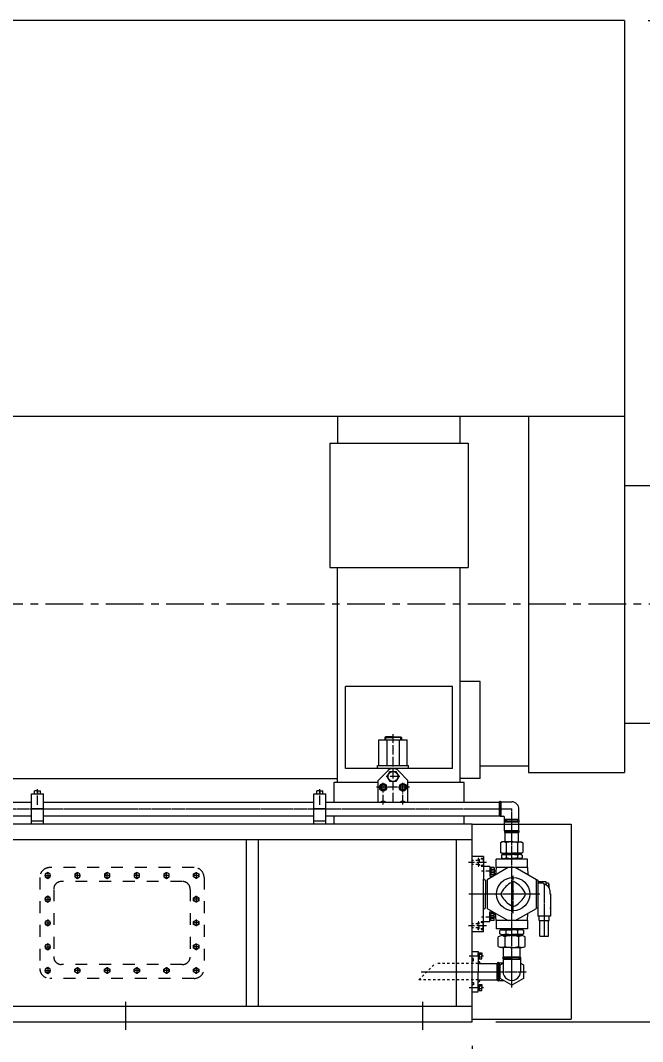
# Model space of a CAD drawing. Header units: inches. Extents: x 0 to 31702, y 0 to 24154.
# Drawn here: x 26649 to 28221, y 11746 to 14325 of the extents above; entities that cross this region are included whole.
import ezdxf

# ---------------------------------------------------------------- set-up
doc = ezdxf.new("R2010")
doc.units = ezdxf.units.IN
doc.header["$MEASUREMENT"] = 0
for name, pattern in [('ACAD_ISO04W100', [30, 24, -3, 0, -3]), ('CENTER', [50.8, 31.75, -6.35, 6.35, -6.35]), ('CHAIN', [0.7087, 0.4724, -0.0591, 0.1181, -0.0591]), ('EB_DASH', [6, 3, -3])]:
    doc.linetypes.add(name, pattern=pattern)
doc.layers.get('Defpoints').update_dxf_attribs({"lineweight": 5})
doc.layers.add('CAXA1', color=5, linetype='CENTER', lineweight=5)
doc.styles.add('Roman', font='arial.ttf')
doc.styles.get("Standard").update_dxf_attribs({"font": 'arial.ttf'})
doc.dimstyles.new('ISO-25', dxfattribs={"dimscale": 30, "dimtxt": 1.5, "dimasz": 1.5, "dimexe": 2, "dimexo": 2, "dimtad": 1, "dimtih": 1, "dimtoh": 1, "dimdec": 1, "dimlfac": 0.03937, "dimdsep": 46, "dimtxsty": 'Standard', "dimcen": 2.5, "dimclrd": 7, "dimclre": 7, "dimclrt": 7, "dimadec": 0, "dimazin": 0, "dimtfac": 1, "dimtdec": 1, "dimtmove": 0, "dimatfit": 3, "dimfxl": 1, "dimlwd": 5, "dimlwe": 5, "dimarcsym": 0})

# ---------------------------------------------------------------- blocks, each defined once
blk = doc.blocks.new('*D2')
at = {"color": 7, "linetype": 'Continuous', "lineweight": 5, "transparency": 16777216}
for p, q in [((24160.9, 11734.7), (24160.9, 11447.5)), ((27790.9, 11734.7), (27790.9, 11447.5)), ((27745.9, 11507.5), (24205.9, 11507.5))]:
    blk.add_line(p, q, dxfattribs=at)
at = {"color": 7, "transparency": 16777216}
for points in [[(24205.9, 11515), (24205.9, 11500), (24160.9, 11507.5)], [(27745.9, 11515), (27745.9, 11500), (27790.9, 11507.5)]]:
    blk.add_solid(points, dxfattribs=at)
at = {"layer": 'Defpoints', "color": 0, "transparency": 16777216}
for p in [(24160.9, 11794.7), (27790.9, 11794.7), (24160.9, 11507.5)]:
    blk.add_point(p, dxfattribs=at)
at = {"color": 7, "lineweight": 5, "transparency": 16777216, "insert": (25975.9, 11608.8), "char_height": 165, "attachment_point": 5, "style": 'Roman'}
blk.add_mtext('A', dxfattribs=at)
blk = doc.blocks.new('*D18')
at = {"color": 7, "linetype": 'Continuous', "lineweight": 5, "transparency": 16777216}
for p, q in [((28235.9, 14325.3), (29592.2, 14325.3)), ((29532.2, 14280.3), (29532.2, 13269.3)), ((29532.2, 11840.3), (29532.2, 13063.3)), ((27850.9, 11795.3), (29592.2, 11795.3))]:
    blk.add_line(p, q, dxfattribs=at)
at = {"color": 7, "transparency": 16777216}
for points in [[(29524.7, 14280.3), (29539.7, 14280.3), (29532.2, 14325.3)], [(29524.7, 11840.3), (29539.7, 11840.3), (29532.2, 11795.3)]]:
    blk.add_solid(points, dxfattribs=at)
at = {"layer": 'Defpoints', "color": 0, "transparency": 16777216}
for p in [(28175.9, 14325.3), (29532.2, 14325.3), (27790.9, 11795.3)]:
    blk.add_point(p, dxfattribs=at)
at = {"color": 7, "lineweight": 5, "transparency": 16777216, "insert": (29532.2, 13166.3), "char_height": 165, "attachment_point": 5, "style": 'Roman'}
blk.add_mtext('99.6', dxfattribs=at)
blk = doc.blocks.new('*D19')
at = {"color": 7, "linetype": 'Continuous', "lineweight": 5, "transparency": 16777216}
for p, q in [((28830.9, 12490.3), (28830.9, 11023.8)), ((22042.9, 12252.3), (22042.9, 11023.8)), ((28785.9, 11083.8), (22087.9, 11083.8))]:
    blk.add_line(p, q, dxfattribs=at)
at = {"color": 7, "transparency": 16777216}
for points in [[(22087.9, 11091.3), (22087.9, 11076.3), (22042.9, 11083.8)], [(28785.9, 11091.3), (28785.9, 11076.3), (28830.9, 11083.8)]]:
    blk.add_solid(points, dxfattribs=at)
at = {"layer": 'Defpoints', "color": 0, "transparency": 16777216}
for p in [(28830.9, 12550.3), (22042.9, 12312.3), (22042.9, 11083.8)]:
    blk.add_point(p, dxfattribs=at)
at = {"color": 7, "lineweight": 5, "transparency": 16777216, "insert": (26023.1, 11185.1), "char_height": 165, "attachment_point": 5, "style": 'Roman'}
blk.add_mtext('B', dxfattribs=at)

msp = doc.modelspace()

# ---------------------------------------------------------------- linework, layer by layer
at = {"color": 7, "lineweight": 5}
for p, q in [((28175.92, 14325.28), (26014.08, 14325.28)), ((28175.92, 14325.28), (28175.92, 12425.27)), ((26014.08, 13325.28), (27933.42, 13325.28)), ((27450.92, 13325.28), (27450.92, 13257.55)), ((27760.92, 13257.55), (27760.92, 13325.28)), ((27933.42, 13325.28), (28175.92, 13325.28)), ((27933.42, 13325.28), (27933.42, 12425.27)), ((27430.92, 13257.55), (27780.92, 13257.55)), ((27430.92, 13257.55), (27430.92, 12943.5)), ((27780.92, 13257.55), (27780.92, 12943.5)), ((28175.92, 13150.28), (28830.92, 13150.28)), ((27430.92, 12943.5), (27780.92, 12943.5)), ((27450.92, 12400.28), (27450.92, 12943.5)), ((27760.92, 12400.28), (27760.92, 12943.5)), ((27470.92, 12435.28), (27470.92, 12642.78)), ((27740.92, 12642.78), (27470.92, 12642.78)), ((27740.92, 12435.28), (27740.92, 12642.78)), ((27810.92, 12655.28), (27760.92, 12655.28)), ((27810.92, 12410.28), (27810.92, 12655.28)), ((28175.92, 12550.28), (28830.92, 12550.28)), ((27572.22, 12515.28), (27569.92, 12513.43)), ((27569.92, 12513.43), (27569.92, 12508.28)), ((27569.92, 12513.43), (27590.92, 12513.43)), ((27590.92, 12515.28), (27572.22, 12515.28)), ((27572.22, 12513.43), (27572.22, 12508.28)), ((27590.92, 12515.28), (27609.62, 12515.28)), ((27611.92, 12513.43), (27590.92, 12513.43)), ((27609.62, 12515.28), (27611.92, 12513.43)), ((27609.62, 12513.43), (27609.62, 12508.28)), ((27611.92, 12513.43), (27611.92, 12508.28)), ((27554.92, 12508.28), (27626.92, 12508.28)), ((27554.92, 12443.28), (27554.92, 12508.28)), ((27575.04, 12508.28), (27575.04, 12443.28)), ((27606.8, 12508.28), (27606.8, 12443.28)), ((27626.92, 12443.28), (27626.92, 12508.28)), ((27740.92, 12435.28), (27470.92, 12435.28)), ((27551.92, 12435.28), (27551.92, 12443.28)), ((27551.92, 12443.28), (27629.92, 12443.28)), ((27629.92, 12435.28), (27629.92, 12443.28)), ((27810.92, 12442.29), (27933.42, 12442.29)), ((26360.92, 12410.28), (27450.92, 12410.28)), ((27553.42, 12405.28), (27576.55, 12429.18)), ((27628.42, 12405.28), (27605.3, 12429.18)), ((27810.92, 12410.28), (27760.92, 12410.28)), ((27933.42, 12425.27), (28175.92, 12425.27)), ((27553.42, 12400.28), (27440.92, 12400.28)), ((27440.92, 12400.28), (27440.92, 12350.28)), ((27553.42, 12400.28), (27450.92, 12400.28)), ((27553.42, 12350.28), (27553.42, 12405.28)), ((27628.42, 12350.28), (27628.42, 12405.28)), ((27770.92, 12400.28), (27628.42, 12400.28)), ((27760.92, 12400.28), (27628.42, 12400.28)), ((27770.92, 12350.28), (27770.92, 12400.28)), ((26677.5, 12295.28), (26677.5, 12371.28)), ((26677.5, 12371.28), (26707.5, 12371.28)), ((26692.5, 12379.28), (26684.71, 12379.28)), ((26684.71, 12371.28), (26684.71, 12379.28)), ((26692.5, 12379.28), (26700.29, 12379.28)), ((26692.5, 12379.28), (26692.5, 12371.28)), ((26700.29, 12371.28), (26700.29, 12379.28)), ((26707.5, 12295.28), (26707.5, 12371.28)), ((27390.92, 12295.28), (27390.92, 12371.28)), ((27390.92, 12371.28), (27420.92, 12371.28)), ((27405.92, 12379.28), (27398.13, 12379.28)), ((27398.13, 12371.28), (27398.13, 12379.28)), ((27405.92, 12379.28), (27413.72, 12379.28)), ((27405.92, 12379.28), (27405.92, 12371.28)), ((27413.72, 12371.28), (27413.72, 12379.28)), ((27420.92, 12295.28), (27420.92, 12371.28)), ((25994.08, 12350.28), (26677.5, 12350.28)), ((26707.5, 12333.28), (26677.5, 12333.28)), ((26707.5, 12350.28), (27390.92, 12350.28)), ((27420.92, 12333.28), (27390.92, 12333.28)), ((27420.92, 12350.28), (27858.9, 12350.28)), ((27860.92, 12346.78), (27858.9, 12350.28)), ((27858.9, 12350.28), (27858.9, 12316.28)), ((27860.92, 12346.78), (27864.07, 12351.28)), ((27860.92, 12333.28), (27860.92, 12346.78)), ((27860.92, 12345.78), (27860.92, 12346.78)), ((27860.92, 12333.28), (27860.92, 12319.78)), ((27864.07, 12351.28), (27890.92, 12351.28)), ((27864.07, 12315.28), (27864.07, 12351.28)), ((27908.89, 12306.36), (27908.89, 12332.2)), ((25994.08, 12316.28), (26677.5, 12316.28)), ((26707.5, 12316.28), (27390.92, 12316.28)), ((27420.92, 12316.28), (27858.9, 12316.28)), ((27440.92, 12316.28), (27440.92, 12295.28)), ((27770.92, 12295.28), (27770.92, 12316.28)), ((27860.92, 12319.78), (27858.9, 12316.28)), ((27860.92, 12319.78), (27864.07, 12315.28)), ((27864.07, 12315.28), (27869.95, 12315.28)), ((27872.95, 12306.36), (27872.95, 12312.28)), ((27877.36, 12303.28), (27872.95, 12306.36)), ((27908.89, 12306.36), (27872.95, 12306.36)), ((27904.48, 12303.28), (27908.89, 12306.36)), ((27790.92, 12295.28), (25374.91, 12295.28)), ((26677.5, 12303.28), (26707.5, 12303.28)), ((27390.92, 12303.28), (27420.92, 12303.28)), ((27790.92, 11795.28), (27790.92, 12295.28)), ((27790.92, 12295.28), (28040.92, 12295.28)), ((27877.36, 12303.28), (27872.95, 12300.19)), ((27872.95, 12278.36), (27872.95, 12300.19)), ((27908.89, 12300.19), (27872.95, 12300.19)), ((27877.36, 12303.28), (27904.48, 12303.28)), ((27904.48, 12303.28), (27908.89, 12300.19)), ((27908.89, 12278.36), (27908.89, 12300.19)), ((28040.92, 12295.28), (28040.92, 11802.01)), ((27790.92, 12255.28), (24755.87, 12255.28)), ((27220.92, 11835.28), (27220.92, 12255.28)), ((27250.92, 11835.28), (27250.92, 12255.28)), ((27750.92, 11835.28), (27750.92, 12255.28)), ((27877.36, 12275.28), (27872.95, 12278.36)), ((27908.89, 12278.36), (27872.95, 12278.36)), ((27877.36, 12275.28), (27873.87, 12273.25)), ((27907.89, 12273.3), (27873.95, 12273.3)), ((27873.96, 12250.31), (27873.95, 12273.3)), ((27904.48, 12275.28), (27877.36, 12275.28)), ((27904.48, 12275.28), (27908.89, 12278.36)), ((27904.48, 12275.28), (27907.89, 12273.3)), ((27907.88, 12250.31), (27907.89, 12273.3)), ((27862.66, 12248.13), (27862.64, 12223.51)), ((27862.66, 12248.13), (27862.64, 12223.51)), ((27866.45, 12250.31), (27862.66, 12248.13)), ((27866.45, 12250.31), (27862.66, 12248.13)), ((27890.96, 12250.29), (27866.45, 12250.31)), ((27890.96, 12250.29), (27866.45, 12250.31)), ((27876.81, 12248.12), (27876.79, 12223.49)), ((27876.81, 12248.12), (27876.79, 12223.49)), ((27890.88, 12250.29), (27915.39, 12250.31)), ((27890.88, 12250.29), (27915.39, 12250.31)), ((27905.03, 12248.12), (27905.05, 12223.49)), ((27905.03, 12248.12), (27905.05, 12223.49)), ((27915.39, 12250.31), (27919.18, 12248.13)), ((27915.39, 12250.31), (27919.18, 12248.13)), ((27919.18, 12248.13), (27919.2, 12223.51)), ((27919.18, 12248.13), (27919.2, 12223.51)), ((27790.92, 12030.28), (27790.92, 12220.28)), ((27819.82, 12213.28), (27790.92, 12213.28)), ((27819.82, 12213.28), (27819.82, 12156.13)), ((27851.37, 12185.28), (27851.37, 12206.28)), ((27930.47, 12206.28), (27851.37, 12206.28)), ((27930.47, 12206.28), (27851.37, 12206.28)), ((27866.43, 12221.31), (27862.64, 12223.51)), ((27866.43, 12221.31), (27862.64, 12223.51)), ((27867.93, 12218.28), (27864.63, 12216.37)), ((27864.63, 12216.37), (27864.63, 12210.18)), ((27867.93, 12208.28), (27864.63, 12210.18)), ((27866.43, 12221.31), (27890.94, 12221.29)), ((27866.43, 12221.31), (27890.94, 12221.29)), ((27867.93, 12218.28), (27890.92, 12218.28)), ((27867.93, 12208.28), (27890.92, 12208.28)), ((27869.92, 12206.28), (27869.92, 12208.28)), ((27871.44, 12221.31), (27871.43, 12218.28)), ((27871.44, 12221.31), (27871.43, 12218.28)), ((27876.78, 12216.28), (27876.78, 12210.27)), ((27915.41, 12221.31), (27890.91, 12221.29)), ((27915.41, 12221.31), (27890.91, 12221.29)), ((27913.91, 12218.28), (27890.92, 12218.28)), ((27913.91, 12208.28), (27890.92, 12208.28)), ((27905.06, 12216.28), (27905.06, 12210.27)), ((27910.41, 12221.31), (27910.41, 12218.28)), ((27910.41, 12221.31), (27910.41, 12218.28)), ((27911.92, 12206.28), (27911.92, 12208.28)), ((27913.91, 12218.28), (27917.21, 12216.37)), ((27913.91, 12208.28), (27917.21, 12210.18)), ((27915.41, 12221.31), (27919.2, 12223.51)), ((27915.41, 12221.31), (27919.2, 12223.51)), ((27917.21, 12216.37), (27917.21, 12210.18)), ((27930.47, 12185.28), (27930.47, 12206.28)), ((27930.47, 12185.28), (27930.47, 12206.28)), ((27835.82, 12188.28), (27819.82, 12188.28)), ((27881.97, 12185.28), (27828.42, 12154.36)), ((27835.82, 12188.28), (27835.82, 12163.23)), ((27838.32, 12183.97), (27835.82, 12183.97)), ((27838.32, 12175.55), (27835.82, 12177.74)), ((27838.32, 12174.79), (27835.82, 12176.97)), ((27846.32, 12185.28), (27838.32, 12185.28)), ((27838.32, 12185.28), (27838.32, 12167.28)), ((27846.32, 12180.23), (27838.32, 12180.23)), ((27846.32, 12185.28), (27846.32, 12167.28)), ((27851.37, 12185.28), (27850.05, 12166.85)), ((27930.47, 12185.28), (27851.37, 12185.28)), ((27953.42, 12154.36), (27899.87, 12185.28)), ((27930.47, 12185.28), (27931.79, 12166.85)), ((27819.82, 12023.28), (27819.82, 12156.13)), ((27819.82, 12156.13), (27824.23, 12153.51)), ((27824.23, 12153.51), (27824.23, 12118.28)), ((27828.42, 12154.36), (27828.42, 12082.19)), ((27838.32, 12168.58), (27835.82, 12168.58)), ((27835.82, 12163.23), (27843.78, 12163.23)), ((27846.32, 12172.32), (27838.32, 12172.32)), ((27846.32, 12167.28), (27838.32, 12167.28)), ((27953.42, 12082.19), (27953.42, 12154.36)), ((27956.82, 12153.28), (27953.42, 12153.28)), ((27956.82, 12153.28), (27956.82, 12074.66)), ((27956.82, 12150.28), (27977.32, 12150.28)), ((27977.32, 12150.28), (27977.32, 12141.55)), ((27970.04, 12145.79), (27956.82, 12145.79)), ((27971.54, 12144.25), (27971.54, 12144.29)), ((27982.99, 12145.79), (27977.32, 12145.79)), ((27984.99, 12135.64), (27984.99, 12143.79)), ((27984.99, 12143.79), (27984.99, 12135.64)), ((27987.31, 12127.78), (27987.31, 12119.27)), ((27824.23, 12083.04), (27824.23, 12118.28)), ((27987.31, 12119.27), (27988.57, 12119.27)), ((27988.57, 12119.27), (27988.57, 12083.28)), ((27819.82, 12080.42), (27824.23, 12083.04)), ((27828.42, 12082.19), (27881.97, 12051.28)), ((27835.82, 12048.28), (27835.82, 12073.32)), ((27835.82, 12073.32), (27843.78, 12073.32)), ((27899.87, 12051.28), (27953.42, 12082.19)), ((27956.82, 12083.28), (27953.42, 12083.28)), ((27956.82, 12083.28), (27956.82, 12074.66)), ((27956.82, 12081.28), (27956.82, 12062.28)), ((27988.82, 12083.28), (27988.57, 12083.28)), ((27988.82, 12083.28), (27988.82, 12062.28)), ((27988.82, 12081.28), (27988.82, 12083.28)), ((27835.82, 12048.28), (27819.82, 12048.28)), ((27838.32, 12067.97), (27835.82, 12067.97)), ((27838.32, 12059.55), (27835.82, 12061.74)), ((27838.32, 12058.79), (27835.82, 12060.97)), ((27838.32, 12052.58), (27835.82, 12052.58)), ((27846.32, 12069.28), (27838.32, 12069.28)), ((27838.32, 12051.28), (27838.32, 12069.28)), ((27846.32, 12064.23), (27838.32, 12064.23)), ((27846.32, 12056.32), (27838.32, 12056.32)), ((27846.32, 12051.28), (27838.32, 12051.28)), ((27846.32, 12051.28), (27846.32, 12069.28)), ((27851.37, 12051.28), (27850.05, 12069.7)), ((27930.47, 12051.28), (27851.37, 12051.28)), ((27851.37, 12051.28), (27851.37, 12030.28)), ((27930.47, 12051.28), (27931.79, 12069.7)), ((27930.47, 12051.28), (27930.47, 12030.28)), ((27930.47, 12051.28), (27930.47, 12030.28)), ((27988.82, 12062.28), (27956.82, 12062.28)), ((27959.82, 12051.77), (27959.82, 12062.28)), ((27959.82, 12051.77), (27985.82, 12051.77)), ((27961.82, 12011.77), (27961.82, 12051.77)), ((27983.82, 12011.77), (27983.82, 12051.77)), ((27985.82, 12051.77), (27985.82, 12062.28)), ((27819.82, 12023.28), (27790.92, 12023.28)), ((27890.92, 12030.28), (27851.37, 12030.28)), ((27890.92, 12030.28), (27851.37, 12030.28)), ((27863.93, 12028.28), (27860.63, 12026.37)), ((27860.63, 12018.18), (27860.63, 12026.37)), ((27863.93, 12028.28), (27890.92, 12028.28)), ((27864.47, 12030.28), (27864.47, 12028.28)), ((27876.26, 12026.28), (27876.26, 12018.27)), ((27930.47, 12030.28), (27890.92, 12030.28)), ((27917.91, 12028.28), (27890.92, 12028.28)), ((27905.58, 12026.28), (27905.58, 12018.27)), ((27930.47, 12030.28), (27911.92, 12030.28)), ((27917.38, 12030.28), (27917.38, 12028.28)), ((27917.91, 12028.28), (27921.21, 12026.37)), ((27921.21, 12018.18), (27921.21, 12026.37)), ((27856.92, 11986.28), (27856.92, 12010.28)), ((27863.93, 12016.28), (27860.63, 12018.18)), ((27863.93, 12016.28), (27890.92, 12016.28)), ((27890.92, 12013.28), (27865.29, 12013.28)), ((27866.02, 12013.28), (27866.02, 12016.28)), ((27873.67, 12010.28), (27873.67, 11986.28)), ((27917.91, 12016.28), (27890.92, 12016.28)), ((27890.92, 12013.28), (27916.55, 12013.28)), ((27890.92, 12001.35), (27890.92, 12001.35)), ((27890.92, 12001.35), (27890.92, 12001.35)), ((27908.17, 12010.28), (27908.17, 11986.28)), ((27915.82, 12013.28), (27915.82, 12016.28)), ((27917.91, 12016.28), (27921.21, 12018.18)), ((27924.92, 11986.28), (27924.92, 12010.28)), ((27961.82, 12011.77), (27983.82, 12011.77)), ((27790.92, 11973.28), (27805.92, 11973.28)), ((27805.92, 11973.28), (27805.92, 11922.28)), ((27805.92, 11962.28), (27805.92, 11969.78)), ((27808.42, 11969.78), (27815.42, 11969.78)), ((27808.42, 11969.78), (27808.42, 11954.78)), ((27815.42, 11969.78), (27815.42, 11962.28)), ((27890.92, 11983.28), (27865.29, 11983.28)), ((27869.92, 11959.79), (27869.92, 11983.28)), ((27890.92, 11983.28), (27916.55, 11983.28)), ((27911.92, 11959.79), (27911.92, 11983.28)), ((27808.42, 11968.84), (27805.92, 11968.84)), ((27808.42, 11961.56), (27805.92, 11963.76)), ((27808.42, 11960.74), (27805.92, 11962.94)), ((27808.42, 11955.72), (27805.92, 11955.72)), ((27815.42, 11966.03), (27808.42, 11966.03)), ((27815.42, 11958.53), (27808.42, 11958.53)), ((27808.42, 11954.78), (27815.42, 11954.78)), ((27815.42, 11954.78), (27815.42, 11962.28)), ((27859.07, 11944.28), (27855.92, 11939.78)), ((27859.07, 11944.28), (27868.92, 11944.28)), ((27859.07, 11944.28), (27859.07, 11900.28)), ((27859.07, 11900.28), (27859.07, 11944.28)), ((27873.42, 11957.28), (27868.92, 11954.13)), ((27868.92, 11954.13), (27912.92, 11954.13)), ((27868.92, 11954.13), (27868.92, 11922.28)), ((27869.92, 11959.79), (27890.92, 11959.79)), ((27869.92, 11959.79), (27873.42, 11957.28)), ((27869.93, 11959.79), (27911.92, 11959.79)), ((27873.42, 11957.28), (27890.92, 11957.28)), ((27908.42, 11957.28), (27890.92, 11957.28)), ((27890.92, 11957.28), (27890.92, 11957.28)), ((27911.92, 11959.79), (27908.42, 11957.28)), ((27908.42, 11957.28), (27912.92, 11954.13)), ((27912.92, 11954.13), (27912.92, 11922.28)), ((27805.92, 11943.27), (27853.9, 11943.27)), ((27805.92, 11871.28), (27805.92, 11922.28)), ((27855.92, 11939.78), (27853.9, 11943.27)), ((27853.9, 11901.29), (27853.9, 11943.27)), ((27855.92, 11939.77), (27855.92, 11922.27)), ((27855.92, 11904.79), (27855.92, 11922.29)), ((27805.92, 11901.29), (27853.9, 11901.29)), ((27855.92, 11904.78), (27853.9, 11901.29)), ((27859.07, 11900.28), (27855.92, 11904.78)), ((27859.07, 11900.28), (27870.14, 11900.28)), ((27790.92, 11871.28), (27805.92, 11871.28)), ((27808.42, 11881.56), (27805.92, 11883.76)), ((27808.42, 11880.74), (27805.92, 11882.94)), ((27808.42, 11889.78), (27815.42, 11889.78)), ((27808.42, 11889.78), (27808.42, 11874.78)), ((27815.42, 11886.03), (27808.42, 11886.03)), ((27815.42, 11878.53), (27808.42, 11878.53)), ((27808.42, 11874.78), (27815.42, 11874.78)), ((27815.42, 11889.78), (27815.42, 11882.28)), ((27815.42, 11874.78), (27815.42, 11882.28)), ((24160.87, 11835.28), (27790.92, 11835.28)), ((24160.87, 11795.28), (27790.92, 11795.28)), ((27790.92, 11802.01), (28040.92, 11802.01))]:
    msp.add_line(p, q, dxfattribs=at)
at = {"color": 7, "linetype": 'ACAD_ISO04W100', "lineweight": 5}
for p, q in [((27590.92, 12350.28), (27590.92, 12522.17)), ((27607.88, 12415.28), (27573.96, 12415.28)), ((26692.5, 12343.5), (26692.5, 12383.24)), ((27405.92, 12343.5), (27405.92, 12383.24)), ((27632.53, 12388.28), (27549.31, 12388.28)), ((27565.92, 12344.98), (27565.92, 12400.94)), ((27615.92, 12344.92), (27615.92, 12400.94)), ((27826.88, 12198.28), (27781.92, 12198.28)), ((27849.16, 12176.28), (27814.77, 12176.28)), ((27849.16, 12060.28), (27814.77, 12060.28)), ((27826.88, 12038.28), (27781.92, 12038.28)), ((27783.16, 11962.28), (27819.52, 11962.28)), ((27783.16, 11882.28), (27819.52, 11882.28))]:
    msp.add_line(p, q, dxfattribs=at)
at = {"color": 7, "linetype": 'CHAIN', "lineweight": 5, "ltscale": 15}
for p, q in [((25504.26, 12333.28), (27890.92, 12333.28)), ((27890.92, 11882.67), (27890.92, 12333.28)), ((27894.82, 12069.8), (27894.82, 12165.48)), ((27972.82, 12145.39), (27972.82, 12010.04)), ((27961.91, 12118.28), (27781.92, 12118.28)), ((27662.2, 11922.28), (27928.53, 11922.28)), ((26915.92, 11775.11), (26915.92, 11847.09)), ((27665.92, 11775.11), (27665.92, 11847.09))]:
    msp.add_line(p, q, dxfattribs=at)
at = {"color": 7, "linetype": 'EB_DASH', "lineweight": 5, "ltscale": 2}
for p, q in [((27805.92, 12203.28), (27790.92, 12203.28)), ((27805.92, 12208.28), (27805.92, 12188.28)), ((27819.82, 12208.28), (27805.92, 12208.28)), ((27808.42, 12205.97), (27805.92, 12205.97)), ((27818.42, 12206.28), (27808.42, 12206.28)), ((27808.42, 12206.28), (27808.42, 12190.28)), ((27818.42, 12206.28), (27818.42, 12190.28)), ((27805.92, 12193.28), (27790.92, 12193.28)), ((27808.42, 12197.55), (27805.92, 12199.74)), ((27808.42, 12196.79), (27805.92, 12198.97)), ((27808.42, 12190.58), (27805.92, 12190.58)), ((27819.82, 12188.28), (27805.92, 12188.28)), ((27818.42, 12190.28), (27808.42, 12190.28)), ((27805.92, 12028.28), (27805.92, 12048.28)), ((27819.82, 12048.28), (27805.92, 12048.28)), ((27805.92, 12043.28), (27790.92, 12043.28)), ((27805.92, 12033.28), (27790.92, 12033.28)), ((27808.42, 12045.97), (27805.92, 12045.97)), ((27808.42, 12037.55), (27805.92, 12039.74)), ((27808.42, 12036.79), (27805.92, 12038.97)), ((27808.42, 12030.58), (27805.92, 12030.58)), ((27819.82, 12028.28), (27805.92, 12028.28)), ((27808.42, 12030.28), (27808.42, 12046.28)), ((27818.42, 12046.28), (27808.42, 12046.28)), ((27818.42, 12030.28), (27808.42, 12030.28)), ((27818.42, 12030.28), (27818.42, 12046.28)), ((27794.62, 11955.58), (27790.92, 11955.58)), ((27790.92, 11949.28), (27794.62, 11949.28)), ((27794.62, 11949.28), (27794.62, 11955.58)), ((27655.92, 11901.29), (27697.91, 11943.27)), ((27805.92, 11943.27), (27697.91, 11943.27)), ((27805.92, 11901.29), (27655.92, 11901.29)), ((27790.92, 11895.28), (27794.62, 11895.28)), ((27794.62, 11895.28), (27794.62, 11888.98)), ((27794.62, 11888.98), (27790.92, 11888.98))]:
    msp.add_line(p, q, dxfattribs=at)
at = {"color": 7, "linetype": 'EB_DASH', "lineweight": 5, "ltscale": 10}
for p, q in [((27088.42, 12185.28), (26723.42, 12185.28)), ((26698.42, 12160.28), (26698.42, 11930.28)), ((26710.92, 12165.28), (26725.92, 12165.28)), ((26718.42, 12173.75), (26718.42, 12156.92)), ((27058.42, 12150.28), (26753.42, 12150.28)), ((26800.92, 12165.34), (26785.92, 12165.34)), ((26793.42, 12156.86), (26793.42, 12173.69)), ((26875.92, 12165.34), (26860.92, 12165.34)), ((26868.42, 12156.86), (26868.42, 12173.69)), ((26950.92, 12165.34), (26935.92, 12165.34)), ((26943.42, 12156.86), (26943.42, 12173.69)), ((27025.92, 12165.28), (27010.92, 12165.28)), ((27024.12, 12165.28), (27012.72, 12165.28)), ((27018.42, 12156.8), (27018.42, 12173.63)), ((27018.42, 12159.57), (27018.42, 12170.98)), ((27100.92, 12165.28), (27085.92, 12165.28)), ((27093.42, 12173.75), (27093.42, 12156.92)), ((27113.42, 12160.28), (27113.42, 11930.28)), ((26733.42, 12130.28), (26733.42, 11960.28)), ((27078.42, 12130.28), (27078.42, 11960.28)), ((26710.92, 12105.28), (26725.92, 12105.28)), ((26712.72, 12105.28), (26724.12, 12105.28)), ((26718.42, 12113.75), (26718.42, 12096.92)), ((26718.42, 12110.98), (26718.42, 12099.57)), ((27100.92, 12105.28), (27085.92, 12105.28)), ((27099.12, 12105.28), (27087.72, 12105.28)), ((27093.42, 12113.75), (27093.42, 12096.92)), ((27093.42, 12110.98), (27093.42, 12099.57)), ((26718.42, 12053.75), (26718.42, 12036.92)), ((26718.42, 12050.98), (26718.42, 12039.57)), ((27093.42, 12053.75), (27093.42, 12036.92)), ((27093.42, 12050.98), (27093.42, 12039.57)), ((26710.92, 12045.28), (26725.92, 12045.28)), ((26712.72, 12045.28), (26724.12, 12045.28)), ((27100.92, 12045.28), (27085.92, 12045.28)), ((27099.12, 12045.28), (27087.72, 12045.28)), ((26710.92, 11985.28), (26725.92, 11985.28)), ((26712.72, 11985.28), (26724.12, 11985.28)), ((26718.42, 11993.75), (26718.42, 11976.92)), ((26718.42, 11990.98), (26718.42, 11979.57)), ((27100.92, 11985.28), (27085.92, 11985.28)), ((27099.12, 11985.28), (27087.72, 11985.28)), ((27093.42, 11993.75), (27093.42, 11976.92)), ((27093.42, 11990.98), (27093.42, 11979.57)), ((26710.92, 11925.28), (26725.92, 11925.28)), ((26712.72, 11925.28), (26724.12, 11925.28)), ((26718.42, 11933.75), (26718.42, 11916.92)), ((26718.42, 11930.98), (26718.42, 11919.57)), ((27058.42, 11940.28), (26753.42, 11940.28)), ((26800.92, 11925.21), (26785.92, 11925.21)), ((26793.42, 11933.69), (26793.42, 11916.86)), ((26875.92, 11925.21), (26860.92, 11925.21)), ((26868.42, 11933.69), (26868.42, 11916.86)), ((26950.92, 11925.21), (26935.92, 11925.21)), ((26943.42, 11933.69), (26943.42, 11916.86)), ((27025.92, 11925.28), (27010.92, 11925.28)), ((27024.12, 11925.28), (27012.72, 11925.28)), ((27018.42, 11933.75), (27018.42, 11916.92)), ((27018.42, 11930.98), (27018.42, 11919.57)), ((27100.92, 11925.28), (27085.92, 11925.28)), ((27099.12, 11925.28), (27087.72, 11925.28)), ((27093.42, 11933.75), (27093.42, 11916.92)), ((27093.42, 11930.98), (27093.42, 11919.57)), ((27088.42, 11905.28), (26723.42, 11905.28))]:
    msp.add_line(p, q, dxfattribs=at)
at = {"color": 7, "lineweight": 5}
for points in [[(27605.42, 12415.28), (27598.17, 12402.72), (27583.67, 12402.72), (27576.42, 12415.28), (27583.67, 12427.83), (27598.17, 12427.83)], [(27559.14, 12388.28), (27562.53, 12382.4), (27569.31, 12382.4), (27572.71, 12388.28), (27569.31, 12394.15), (27562.53, 12394.15)], [(27622.71, 12388.28), (27619.31, 12382.4), (27612.53, 12382.4), (27609.14, 12388.28), (27612.53, 12394.15), (27619.31, 12394.15)]]:
    msp.add_lwpolyline(points, close=True, dxfattribs=at)
at = {"color": 7, "linetype": 'EB_DASH', "lineweight": 5, "ltscale": 10}
for points in [[(26718.42, 12157.78), (26724.92, 12161.53), (26724.92, 12169.03), (26718.42, 12172.78), (26711.93, 12169.03), (26711.93, 12161.53)], [(26793.42, 12172.84), (26786.93, 12169.09), (26786.93, 12161.59), (26793.42, 12157.84), (26799.92, 12161.59), (26799.92, 12169.09)], [(26868.42, 12172.84), (26861.93, 12169.09), (26861.93, 12161.59), (26868.42, 12157.84), (26874.92, 12161.59), (26874.92, 12169.09)], [(26943.42, 12172.84), (26936.93, 12169.09), (26936.93, 12161.59), (26943.42, 12157.84), (26949.92, 12161.59), (26949.92, 12169.09)], [(27018.42, 12172.78), (27011.93, 12169.03), (27011.93, 12161.53), (27018.42, 12157.78), (27024.92, 12161.53), (27024.92, 12169.03)], [(27093.42, 12157.78), (27086.93, 12161.53), (27086.93, 12169.03), (27093.42, 12172.78), (27099.92, 12169.03), (27099.92, 12161.53)], [(26718.42, 12097.78), (26724.92, 12101.53), (26724.92, 12109.03), (26718.42, 12112.78), (26711.93, 12109.03), (26711.93, 12101.53)], [(27093.42, 12097.78), (27086.93, 12101.53), (27086.93, 12109.03), (27093.42, 12112.78), (27099.92, 12109.03), (27099.92, 12101.53)], [(26718.42, 12037.78), (26724.92, 12041.53), (26724.92, 12049.03), (26718.42, 12052.78), (26711.93, 12049.03), (26711.93, 12041.53)], [(27093.42, 12037.78), (27086.93, 12041.53), (27086.93, 12049.03), (27093.42, 12052.78), (27099.92, 12049.03), (27099.92, 12041.53)], [(26718.42, 11977.78), (26724.92, 11981.53), (26724.92, 11989.03), (26718.42, 11992.78), (26711.93, 11989.03), (26711.93, 11981.53)], [(27093.42, 11977.78), (27086.93, 11981.53), (27086.93, 11989.03), (27093.42, 11992.78), (27099.92, 11989.03), (27099.92, 11981.53)], [(26718.42, 11917.78), (26724.92, 11921.53), (26724.92, 11929.03), (26718.42, 11932.78), (26711.93, 11929.03), (26711.93, 11921.53)], [(26793.42, 11917.71), (26786.93, 11921.46), (26786.93, 11928.96), (26793.42, 11932.71), (26799.92, 11928.96), (26799.92, 11921.46)], [(26868.42, 11917.71), (26861.93, 11921.46), (26861.93, 11928.96), (26868.42, 11932.71), (26874.92, 11928.96), (26874.92, 11921.46)], [(26943.42, 11917.71), (26936.93, 11921.46), (26936.93, 11928.96), (26943.42, 11932.71), (26949.92, 11928.96), (26949.92, 11921.46)], [(27018.42, 11917.78), (27011.93, 11921.53), (27011.93, 11929.03), (27018.42, 11932.78), (27024.92, 11929.03), (27024.92, 11921.53)], [(27093.42, 11917.78), (27086.93, 11921.53), (27086.93, 11929.03), (27093.42, 11932.78), (27099.92, 11929.03), (27099.92, 11921.53)]]:
    msp.add_lwpolyline(points, close=True, dxfattribs=at)
at = {"color": 7, "lineweight": 5}
msp.add_lwpolyline([(27912.92, 11943.58), (27920.36, 11939.28), (27920.36, 11905.28), (27890.92, 11888.28), (27861.48, 11905.28), (27861.48, 11939.28), (27868.92, 11943.58)], dxfattribs=at)
for centre, radius in [((27590.92, 12415.28), 12.56), ((27565.92, 12388.28), 9.5), ((27565.92, 12388.28), 8), ((27615.92, 12388.28), 9.5), ((27615.92, 12388.28), 8), ((27894.41, 12118.28), 42)]:
    msp.add_circle(centre, radius, dxfattribs=at)
at = {"color": 7, "linetype": 'EB_DASH', "lineweight": 5, "ltscale": 10}
for centre in [(26718.42, 12165.34), (26793.42, 12165.28), (26868.42, 12165.28), (26943.42, 12165.28), (27018.42, 12165.21), (27093.42, 12165.34), (26718.42, 12105.34), (27093.42, 12105.34), (26718.42, 12045.34), (27093.42, 12045.34), (26718.42, 11985.34), (27093.42, 11985.34), (26718.42, 11925.34), (26793.42, 11925.28), (26868.42, 11925.28), (26943.42, 11925.28), (27018.42, 11925.34), (27093.42, 11925.34)]:
    msp.add_circle(centre, 6.15, dxfattribs=at)
at = {"color": 7, "lineweight": 5}
for centre, radius, start, end in [((27590.92, 12415.28), 20, 44.04938, 135.95062), ((27565.92, 12343.28), 9.5, 47.4631, 132.5369), ((27565.92, 12343.28), 8, 61.04498, 118.95502), ((27615.92, 12343.28), 9.5, 47.4631, 132.5369), ((27615.92, 12343.28), 8, 61.04498, 118.95502), ((27861.99, 12348.15), 3.75, 56.35444, 145.53304), ((27890.92, 12333.28), 18, 356.56559, 90), ((27861.99, 12318.4), 3.75, 214.46696, 303.64556), ((27869.95, 12312.28), 3, 0, 90), ((27876.03, 12303.28), 4.36, 134.87201, 225.12799), ((27905.82, 12303.28), 4.36, 314.87201, 45.12799), ((27875.41, 12276.22), 3.26, 138.86476, 243.4994), ((27906.43, 12276.22), 3.26, 296.5006, 41.13524), ((27869.73, 12237.78), 12.53, 55.56432, 124.33281), ((27869.73, 12237.78), 12.53, 55.56432, 124.33281), ((27890.92, 12203.46), 46.83, 89.94857, 107.53652), ((27890.92, 12203.46), 46.83, 89.94857, 107.53652), ((27890.92, 12203.46), 46.83, 72.46348, 90.05143), ((27890.92, 12203.46), 46.83, 72.46348, 90.05143), ((27912.12, 12237.78), 12.53, 55.66719, 124.43568), ((27912.12, 12237.78), 12.53, 55.66719, 124.43568), ((27869.72, 12233.84), 12.53, 235.56432, 304.33281), ((27869.72, 12233.84), 12.53, 235.56432, 304.33281), ((27870.69, 12207.96), 10.32, 53.7922, 118.48426), ((27870.69, 12218.59), 10.32, 241.51574, 306.2078), ((27892.13, 12158.54), 59.75, 91.15817, 104.88393), ((27892.13, 12268.01), 59.75, 255.11607, 268.84183), ((27890.98, 12268.12), 46.83, 252.36061, 269.94857), ((27890.98, 12268.12), 46.83, 252.36061, 269.94857), ((27890.86, 12268.12), 46.83, 270.05143, 287.63939), ((27890.86, 12268.12), 46.83, 270.05143, 287.63939), ((27889.71, 12158.54), 59.75, 75.11607, 88.84183), ((27889.71, 12268.01), 59.75, 271.15817, 284.88393), ((27912.12, 12233.84), 12.53, 235.66719, 304.43568), ((27912.12, 12233.84), 12.53, 235.66719, 304.43568), ((27911.16, 12207.96), 10.32, 61.51574, 126.2078), ((27911.16, 12218.59), 10.32, 233.7922, 298.48426), ((27924.98, 12087.25), 69.77, 119.6427, 149.25963), ((27894.82, 12141.78), 7.5, 51.87567, 125.43403), ((27869.05, 12093.11), 62.46, 27.21995, 60.87656), ((27970.04, 12144.29), 1.5, 0, 90), ((27973.54, 12144.25), 2, 180.00003, 267.49654), ((27972.82, 12127.78), 14.49, 0, 87.49662), ((27982.99, 12143.79), 2, 0, 90), ((27870.91, 12118.28), 7.5, 141.87618, 218.12382), ((27924.98, 12149.32), 69.77, 210.74037, 240.3573), ((27869.05, 12143.45), 62.46, 299.12344, 332.78005), ((27917.91, 12118.28), 7.5, 332.46706, 27.53294), ((27894.82, 12094.79), 7.5, 234.56321, 308.12709), ((27868.21, 12010.98), 17.29, 62.26612, 111.99703), ((27891.61, 11968.54), 59.75, 91.15817, 104.88393), ((27890.23, 11968.54), 59.75, 75.11607, 88.84183), ((27913.63, 12010.98), 17.29, 68.00297, 117.73388), ((27878.95, 11962.01), 53.05, 104.91691, 114.52925), ((27868.21, 12033.57), 17.29, 248.00297, 297.73388), ((27861.76, 11991.51), 22.22, 57.59831, 78.32237), ((27890.92, 11962.18), 51.09, 90, 109.73161), ((27891.61, 12076.01), 59.75, 255.11607, 268.84183), ((27890.92, 11962.18), 51.09, 70.26839, 90), ((27890.23, 12076.01), 59.75, 271.15817, 284.88393), ((27913.63, 12033.57), 17.29, 242.26612, 291.99703), ((27920.08, 11991.51), 22.22, 101.67763, 122.40169), ((27902.89, 11962.01), 53.05, 65.47075, 75.08309), ((27878.95, 12034.54), 53.05, 245.47075, 255.08309), ((27861.76, 12005.04), 22.22, 281.67763, 302.40169), ((27890.92, 12034.37), 51.09, 250.26839, 270), ((27890.92, 12034.37), 51.09, 270, 289.73161), ((27920.08, 12005.04), 22.22, 237.59831, 258.32237), ((27902.89, 12034.54), 53.05, 284.91691, 294.52925), ((27805.92, 11943.27), 5, 0, 90), ((27856.86, 11941.85), 3.28, 47.67301, 154.38251), ((27871.81, 11956.53), 3.76, 120.175, 219.71133), ((27910.03, 11956.53), 3.76, 320.28867, 59.825), ((27890.92, 11922.28), 22, 179.00789, 0.99211), ((27805.92, 11901.29), 5, 270, 0), ((27856.86, 11902.71), 3.28, 205.61749, 312.32699)]:
    msp.add_arc(centre, radius, start, end, dxfattribs=at)
at = {"color": 7, "linetype": 'EB_DASH', "lineweight": 5, "ltscale": 10}
for centre, radius, start, end in [((26723.42, 12160.28), 25, 90, 180), ((27088.42, 12160.28), 25, 0, 90), ((26753.42, 12130.28), 20, 90, 180), ((27058.42, 12130.28), 20, 0, 90), ((26753.42, 11960.28), 20, 180, 270), ((27058.42, 11960.28), 20, 270, 0), ((26723.42, 11930.28), 25, 180, 270), ((27088.42, 11930.28), 25, 270, 0)]:
    msp.add_arc(centre, radius, start, end, dxfattribs=at)
at = {"color": 7, "linetype": 'CHAIN', "lineweight": 5, "ltscale": 15}
msp.add_point((27894.82, 12125.28), dxfattribs=at)
msp.add_point((27894.82, 12125.28), dxfattribs=at)
at = {"layer": 'CAXA1', "linetype": 'CENTER', "lineweight": 5, "ltscale": 3}
msp.add_line((28941.84, 12850.28), (24768.54, 12850.28), dxfattribs=at)

# ---------------------------------------------------------------- dimensions: what is measured, and where the dimension line sits
at = {"color": 7, "lineweight": 5}
dim = msp.add_linear_dim(base=(29532.19, 14325.28), p1=(27790.92, 11795.28), p2=(28175.92, 14325.28), angle=90, dimstyle='ISO-25', override={"dimtxt": 5.5, "dimpost": '\\X', "dimtxsty": 'Roman', "dimtmove": 1}, dxfattribs=at)
dim.commit()
dim.dimension.update_dxf_attribs({"geometry": '*D18', "text_midpoint": (29532.19, 13166.27), "dimtype": 160})
for base, p1, p2, text, picture, middle in [((22042.92, 11083.82), (28830.92, 12550.28), (22042.92, 12312.35), 'B', '*D19', (26023.07, 11083.82)), ((24160.92, 11507.53), (27790.92, 11794.65), (24160.92, 11794.65), 'A', '*D2', (25975.92, 11507.53))]:
    dim = msp.add_linear_dim(base=base, p1=p1, p2=p2, angle=180, text=text, dimstyle='ISO-25', override={"dimtxt": 5.5, "dimpost": '\\X', "dimtxsty": 'Roman', "dimtmove": 1}, dxfattribs=at)
    dim.commit()
    dim.dimension.update_dxf_attribs({"geometry": picture, "text_midpoint": middle, "dimtype": 160})

doc.saveas('drawing.dxf')
